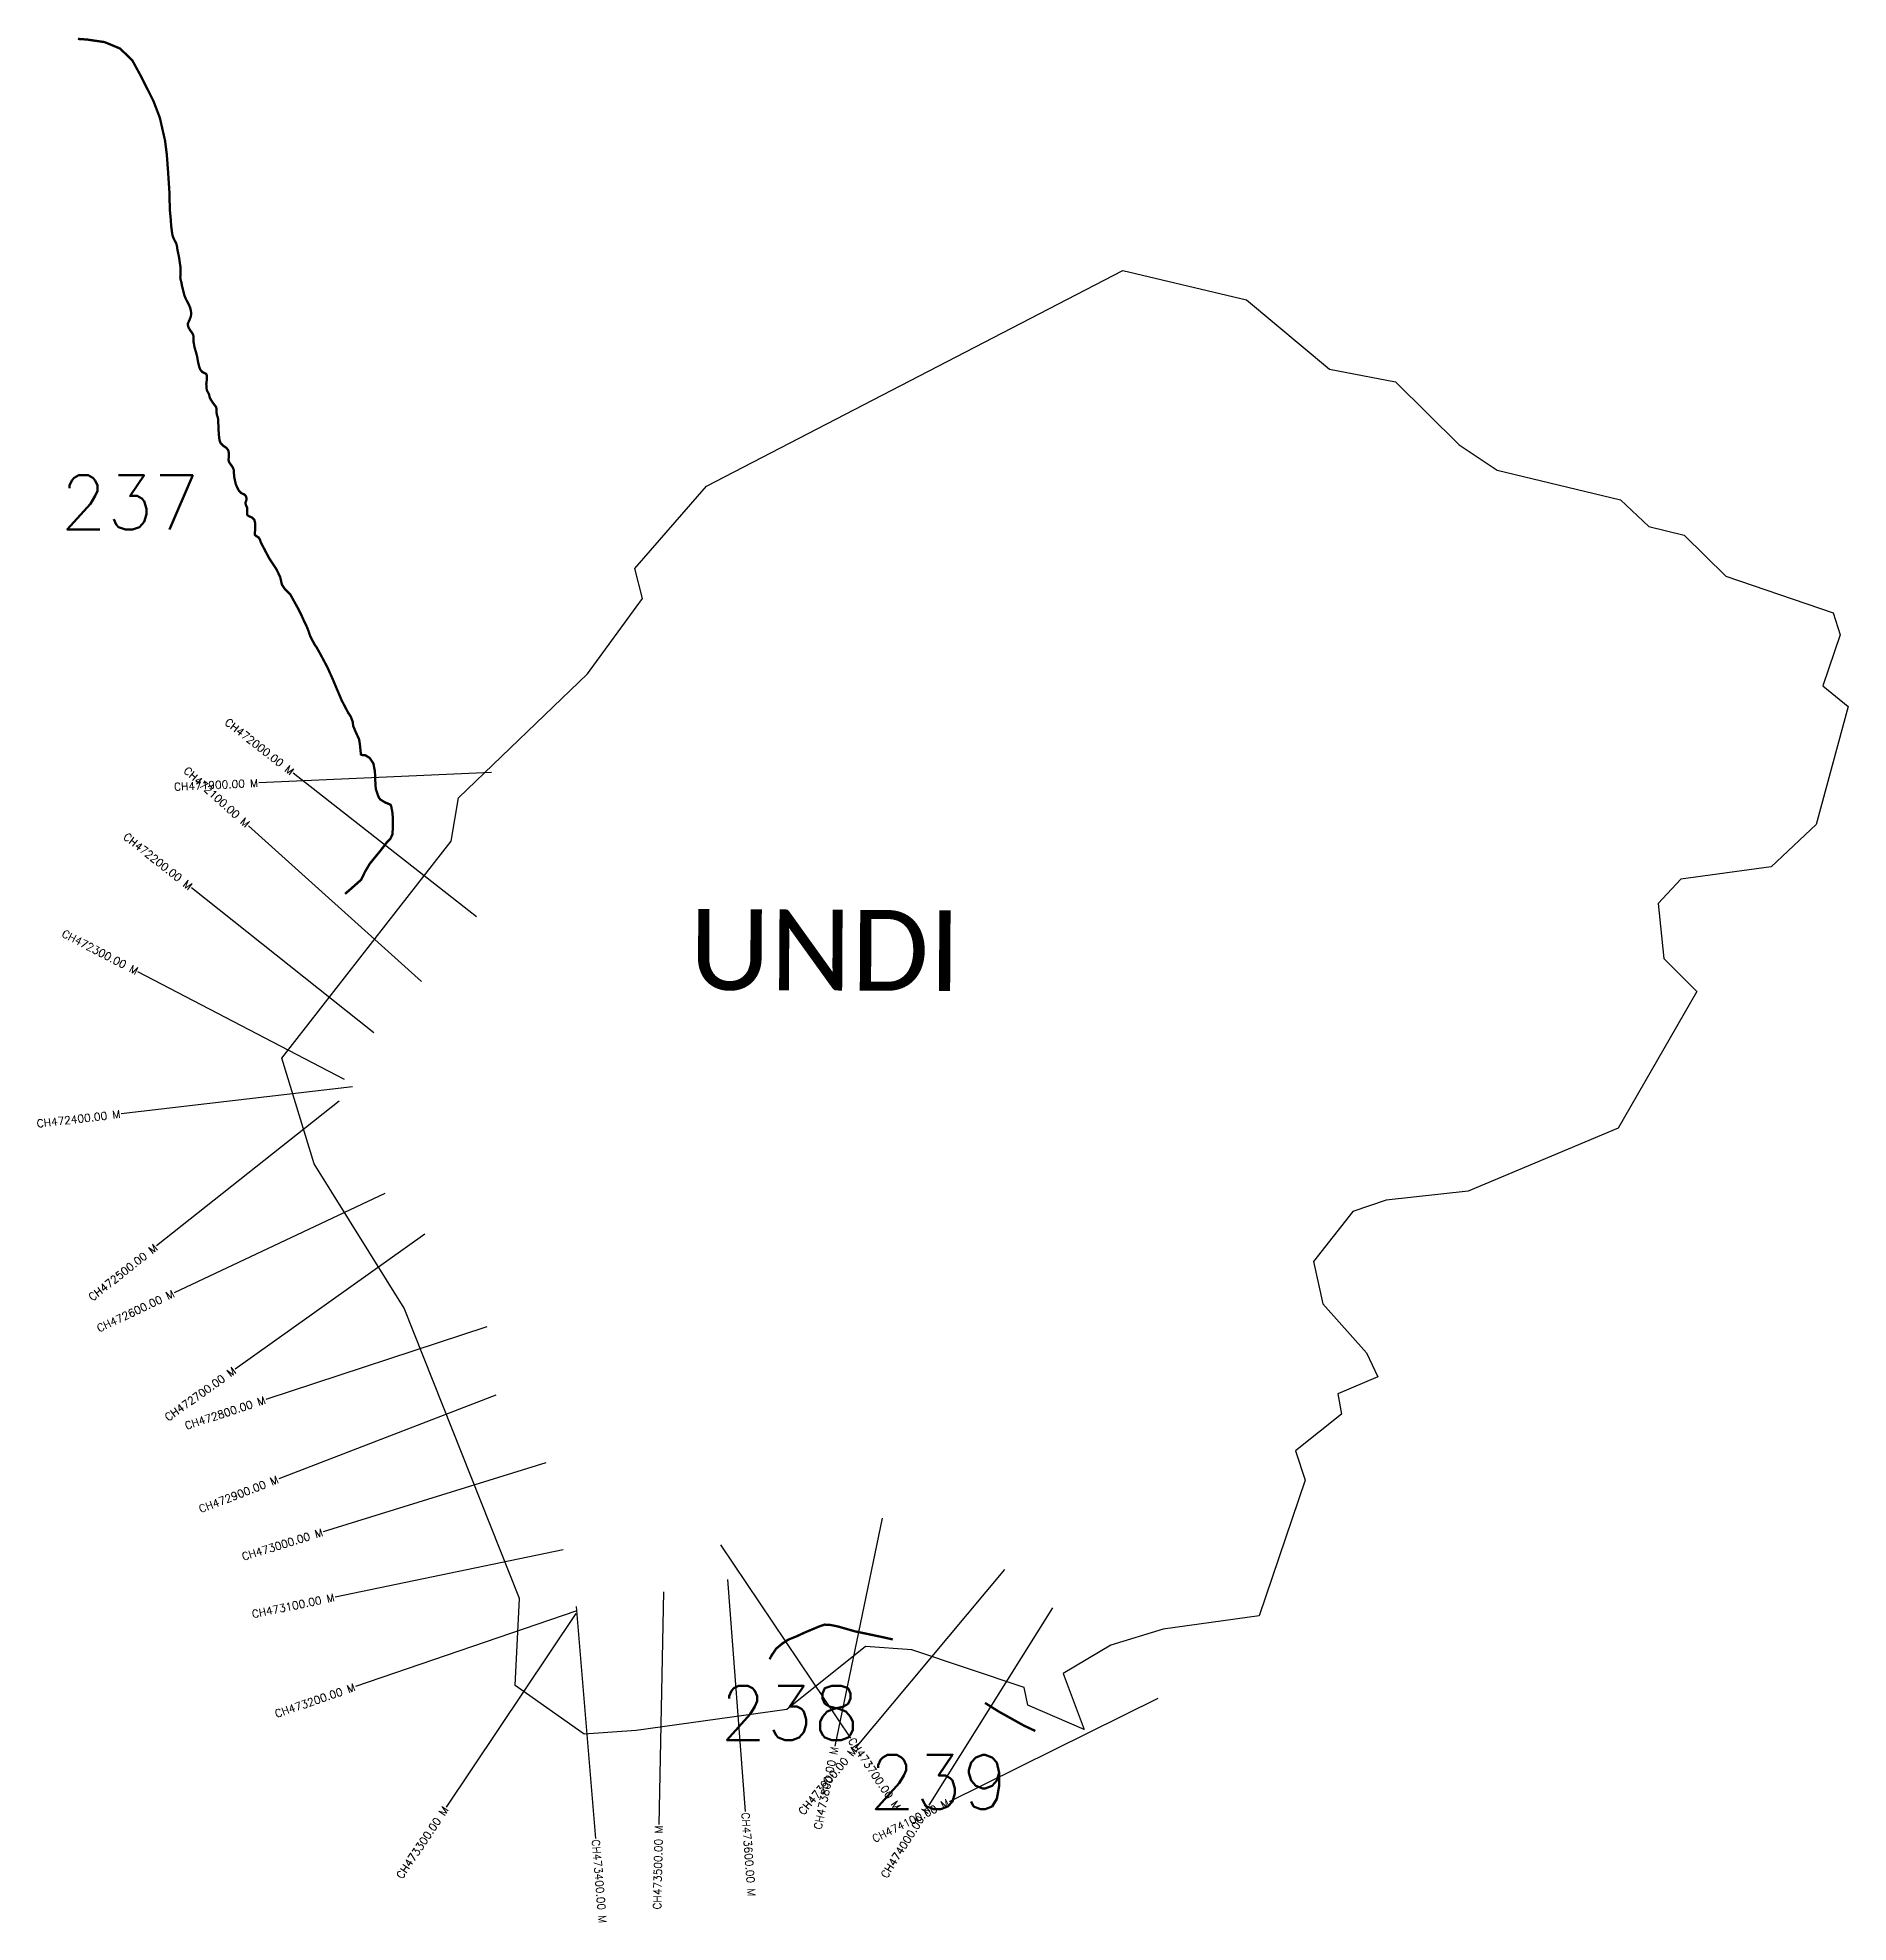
# Model space of a CAD drawing. Header units: metres. Extents: x 311787 to 314120, y 1905274 to 1907701.
import ezdxf
from ezdxf.enums import TextEntityAlignment as Align

# ---------------------------------------------------------------- set-up
doc = ezdxf.new("R2010")
doc.units = ezdxf.units.M
for name, color, linetype in [('CS', 134, 'Continuous'), ('CSMark', 6, 'Continuous'), ('NATURALLY PROTECTED', 3, 'Continuous'), ('VILLAGE NAME', 250, 'Continuous')]:
    doc.layers.add(name, color=color, linetype=linetype)
doc.styles.get("Standard").update_dxf_attribs({"font": 'simplex.shx'})

msp = doc.modelspace()

# ---------------------------------------------------------------- linework, layer by layer
at = {"color": 6, "flags": 128}
msp.add_lwpolyline([(312556.2, 1907017.6), (312648.6, 1907123.6), (313185.3, 1907401.4), (313344.3, 1907364), (313451.5, 1907274.5), (313536.4, 1907258), (313618.4, 1907176.8), (313667.4, 1907144.5), (313826.2, 1907106.3), (313862.9, 1907071.8), (313908.4, 1907060.7), (313962.2, 1907007.8), (314100.4, 1906960.8), (314109.4, 1906932.2), (314087.2, 1906866.5), (314119.9, 1906839.8), (314078.7, 1906687.8), (314020.4, 1906633.4), (313904.2, 1906617.7), (313874.9, 1906586.1), (313882.4, 1906515.3), (313924.9, 1906472.6), (313823.5, 1906296.7), (313630, 1906215.7), (313524.3, 1906204), (313481.4, 1906189.3), (313430.8, 1906125.1), (313442.7, 1906070.4), (313499, 1906007.4), (313513.7, 1905976.2), (313462.3, 1905954.4), (313466.8, 1905928.5), (313407.6, 1905880.9), (313419.9, 1905843.1), (313361, 1905668.5), (313237, 1905651.2), (313169.7, 1905630.8), (313108.3, 1905594.4), (313135.2, 1905522.1), (313062.7, 1905553.6), (313057.9, 1905576.4), (312913.4, 1905624.8), (312853.4, 1905629), (312752.4, 1905547.9), (312557.9, 1905520.8), (312491.2, 1905515.9), (312402.2, 1905578.7), (312407.7, 1905690.7), (312259.2, 1906065), (312143.3, 1906250.6), (312101.7, 1906386.7), (312252.5, 1906580.3), (312319.6, 1906666.5), (312329.4, 1906722.1), (312495.2, 1906881.9), (312566.3, 1906979.2), (312556.2, 1907017.6)], dxfattribs=at)
at = {"layer": 'CS'}
for p, q in [((312371.7, 1906755.1), (312072, 1906741.5)), ((312352.2, 1906568.9), (312116.2, 1906754.1)), ((312281.6, 1906485.6), (312058.7, 1906686.3)), ((312220.1, 1906419.7), (311985.1, 1906606.2)), ((312182.3, 1906359.4), (311916.2, 1906498)), ((312192.5, 1906349.8), (311894.5, 1906315.1)), ((312175.4, 1906331.5), (311940.2, 1906145.3)), ((312234.4, 1906212.7), (311963, 1906084.8)), ((312285.9, 1906160.2), (312041.5, 1905986.3)), ((312365.9, 1906040.9), (312080.9, 1905947.2)), ((312377.4, 1905952.9), (312097.5, 1905844.9)), ((312441.5, 1905865.7), (312155, 1905776.8)), ((312875.1, 1905794.4), (312814.1, 1905500.7)), ((312464.1, 1905753.6), (312170.3, 1905692.7)), ((312666.6, 1905759.8), (312834.3, 1905511)), ((313032.8, 1905728.2), (312840.2, 1905498.1)), ((312675.7, 1905715.4), (312698.7, 1905416.3)), ((312480.8, 1905680.4), (312505.9, 1905381.5)), ((312593.5, 1905699.5), (312587.4, 1905399.5)), ((313094.7, 1905678.7), (312935, 1905424.8)), ((312480.3, 1905674.7), (312196.6, 1905577.3)), ((312480.2, 1905671.5), (312313.4, 1905422.2)), ((313230.2, 1905562), (312961.3, 1905429))]:
    msp.add_line(p, q, dxfattribs=at)
at = {"layer": 'NATURALLY PROTECTED', "const_width": 3, "flags": 128}
for points in [[(311838.8, 1907700), (311841.4, 1907699.7), (311850.1, 1907699.2), (311873.2, 1907695.8), (311893.2, 1907687.5), (311909, 1907672.1), (311920.3, 1907651.4), (311936.2, 1907619.7), (311944.4, 1907598.3), (311951.1, 1907568.7), (311953.3, 1907551.3), (311954.9, 1907530.1), (311956.6, 1907504.4), (311957.3, 1907479), (311958.7, 1907465), (311958.8, 1907460.4), (311959.8, 1907452.7), (311960.1, 1907450.1), (311960.8, 1907446.5), (311961.5, 1907444.5), (311962.8, 1907441.6), (311964.2, 1907438.9), (311965.4, 1907436.8), (311966.4, 1907433.2), (311967, 1907428.5), (311969.2, 1907418.1), (311970.4, 1907409.6), (311971.2, 1907404.4), (311971.2, 1907398.1), (311970.7, 1907392.9), (311971, 1907390.4), (311972.2, 1907386), (311973, 1907381.5), (311974.7, 1907374.6), (311976.2, 1907368.9), (311978.2, 1907364.4), (311981.7, 1907357.8), (311983.5, 1907353.5), (311984.3, 1907349.9), (311984.8, 1907346.7), (311984.4, 1907342.8), (311982.9, 1907338.6), (311980.5, 1907333.2), (311980.5, 1907331.6), (311981.1, 1907328.7), (311983.5, 1907324.5), (311985.6, 1907321.7), (311987.1, 1907319.3), (311987.8, 1907316.6), (311987.7, 1907313.7), (311987.7, 1907310.4), (311988.1, 1907308.1), (311988.9, 1907303.4), (311989.9, 1907299.8), (311991.1, 1907295.9), (311992.5, 1907290.5), (311993.7, 1907283.1), (311995.4, 1907276.7), (311996.5, 1907274), (311999, 1907270.9), (312000.3, 1907270.2), (312001.9, 1907269.6), (312004.2, 1907268.2), (312004.8, 1907266.4), (312005, 1907264.7), (312004.9, 1907260.7), (312004.2, 1907255.4), (312004.4, 1907253.1), (312004.6, 1907249.7), (312005, 1907247.2), (312006.4, 1907244.4), (312007.6, 1907242.5), (312008, 1907241), (312008.7, 1907237.8), (312010.5, 1907234.5), (312013.6, 1907230), (312015.2, 1907227.8), (312016.8, 1907225.7), (312017.4, 1907223.5), (312017.3, 1907220.1), (312017.6, 1907217.5), (312018.1, 1907214.8), (312018.9, 1907212.7), (312019.5, 1907210), (312019.6, 1907207.2), (312019.8, 1907202), (312020.1, 1907195), (312020.8, 1907185.9), (312021.6, 1907181.8), (312022.7, 1907179.2), (312026.4, 1907175.6), (312029.6, 1907173.5), (312031.9, 1907171), (312032.9, 1907168.9), (312033.2, 1907166.2), (312033.2, 1907161.4), (312032.9, 1907157.7), (312033.3, 1907155.2), (312034.7, 1907153.1), (312036.7, 1907150.4), (312038.6, 1907147.4), (312039.5, 1907145.1), (312039.8, 1907142.6), (312039.9, 1907139.6), (312040.1, 1907136), (312041, 1907131.9), (312042.2, 1907126.4), (312044.1, 1907121.9), (312046.7, 1907117.3), (312049.6, 1907114.7), (312053.5, 1907112.9), (312055.2, 1907110.9), (312055.9, 1907109.1), (312056, 1907106.5), (312055.5, 1907104.7), (312055, 1907103.5), (312054.6, 1907101.7), (312055.4, 1907099.1), (312056.9, 1907096.1), (312057.1, 1907094.1), (312056.7, 1907090), (312056.8, 1907087.4), (312057.4, 1907086.2), (312059.5, 1907085), (312063.2, 1907083.3), (312066.1, 1907080.6), (312067.4, 1907075.4), (312067.2, 1907067.8), (312066.7, 1907063), (312066.9, 1907061.3), (312068.5, 1907059.5), (312071.6, 1907057.7), (312073.3, 1907055.2), (312074.7, 1907050.9), (312085.2, 1907031), (312094.7, 1907016.5), (312099.5, 1907006.5), (312101.6, 1906997.1), (312105.1, 1906991.8), (312112.4, 1906984.4), (312116.7, 1906976.6), (312122.1, 1906966.9), (312126.6, 1906958.1), (312129.9, 1906950.6), (312132.6, 1906945.2), (312134.7, 1906940.5), (312136, 1906936.8), (312137.9, 1906931.1), (312141.2, 1906924.6), (312144.1, 1906919.3), (312146.5, 1906915.9), (312148.7, 1906912), (312152.7, 1906904.6), (312160.3, 1906890.4), (312167.9, 1906873.4), (312172.6, 1906862.1), (312178.7, 1906847.8), (312187.3, 1906831.4), (312189, 1906829.1), (312190.5, 1906826.5), (312192.9, 1906820.2), (312193.5, 1906814.8), (312196.7, 1906807.2), (312201.1, 1906797.7), (312202.2, 1906790.7), (312203.3, 1906779.8), (312203.5, 1906778.1), (312205.2, 1906777.4), (312208.9, 1906777.3), (312214.8, 1906773.6), (312219.6, 1906766.4), (312221.5, 1906756), (312222, 1906744), (312222.2, 1906738.3), (312222.9, 1906732.9), (312225.2, 1906725.9), (312226.8, 1906722.2), (312228.5, 1906720.1), (312234.5, 1906716.4), (312241.7, 1906713.4), (312242.5, 1906711.4), (312244.3, 1906702), (312244.7, 1906684.8), (312244, 1906675), (312241.5, 1906669.7), (312236.9, 1906664.9), (312227.8, 1906653.2), (312214.8, 1906637.3), (312208.7, 1906626.9), (312203.8, 1906616.8), (312190.4, 1906604.9), (312183.1, 1906598.6)], [(312730, 1905612.5), (312732.6, 1905617.5), (312738.5, 1905626.2), (312746.3, 1905632.7), (312753.8, 1905637.7), (312764.8, 1905642.1), (312774.6, 1905646.7), (312784.6, 1905650.9), (312794.6, 1905655.1), (312800.8, 1905657.2), (312808.8, 1905656.7), (312817.6, 1905654.9), (312839.7, 1905648.6), (312874.5, 1905641.3), (312888.8, 1905638.1)], [(313007.6, 1905556.3), (313026.1, 1905544.7), (313058.1, 1905526.9), (313072.4, 1905520.2)]]:
    msp.add_lwpolyline(points, dxfattribs=at)

# ---------------------------------------------------------------- texts
at = {"char_height": 70, "attachment_point": 1}
for s, insert in [('237', (311816, 1907137.8)), ('238', (312666.1, 1905578.5)), ('239', (312857.8, 1905489.5))]:
    msp.add_mtext_dynamic_manual_height_columns(s, width=95.172, gutter_width=1, heights=[0], dxfattribs=dict(at, insert=insert))
at = {"layer": 'CSMark'}
for s, rotation, p in [('CH472000.00 M', 321.8906, (312115.4, 1906754.7)), ('CH471900.00 M', 2.6011, (312071, 1906741.4)), ('CH472100.00 M', 317.9926, (312057.9, 1906687)), ('CH472200.00 M', 321.5612, (311984.3, 1906606.8)), ('CH472300.00 M', 332.4789, (311915.4, 1906498.4)), ('CH472400.00 M', 6.6325, (311893.5, 1906315)), ('CH472500.00 M', 38.3738, (311939.4, 1906144.6)), ('CH472600.00 M', 25.2345, (311962.1, 1906084.4)), ('CH472700.00 M', 35.4347, (312040.7, 1905985.7)), ('CH472800.00 M', 18.202, (312080, 1905946.8)), ('CH472900.00 M', 21.0927, (312096.5, 1905844.6)), ('CH473000.00 M', 17.2439, (312154, 1905776.5)), ('CH473100.00 M', 11.7196, (312169.3, 1905692.5)), ('CH473200.00 M', 18.9433, (312195.6, 1905577)), ('CH473900.00 M', 50.0705, (312839.6, 1905497.4)), ('CH473800.00 M', 78.2638, (312813.9, 1905499.7)), ('CH473300.00 M', 56.202, (312312.8, 1905421.4)), ('CH474100.00 M', 26.318, (312960.4, 1905428.6)), ('CH474000.00 M', 57.8276, (312934.5, 1905423.9)), ('CH473500.00 M', 88.8204, (312587.3, 1905398.5))]:
    msp.add_text(s, height=10, rotation=rotation, dxfattribs=at).set_placement(p, align=Align.MIDDLE_RIGHT)
for s, rotation, p in [('CH473700.00 M', 303.9899, (312834.8, 1905510.2)), ('CH473600.00 M', 274.3969, (312698.8, 1905415.3)), ('CH473400.00 M', 274.8153, (312506, 1905380.5))]:
    msp.add_text(s, height=10, rotation=rotation, dxfattribs=at).set_placement(p, align=Align.MIDDLE_LEFT)
at = {"layer": 'VILLAGE NAME', "insert": (312627.1, 1906579.2), "char_height": 104.042, "attachment_point": 1, "rotation": 359.6762}
msp.add_mtext_dynamic_manual_height_columns('{\\fCalibri|b0|i0|c0|p34;UNDI}', width=489.995, gutter_width=520.2, heights=[0], dxfattribs=at)

doc.saveas('drawing.dxf')
